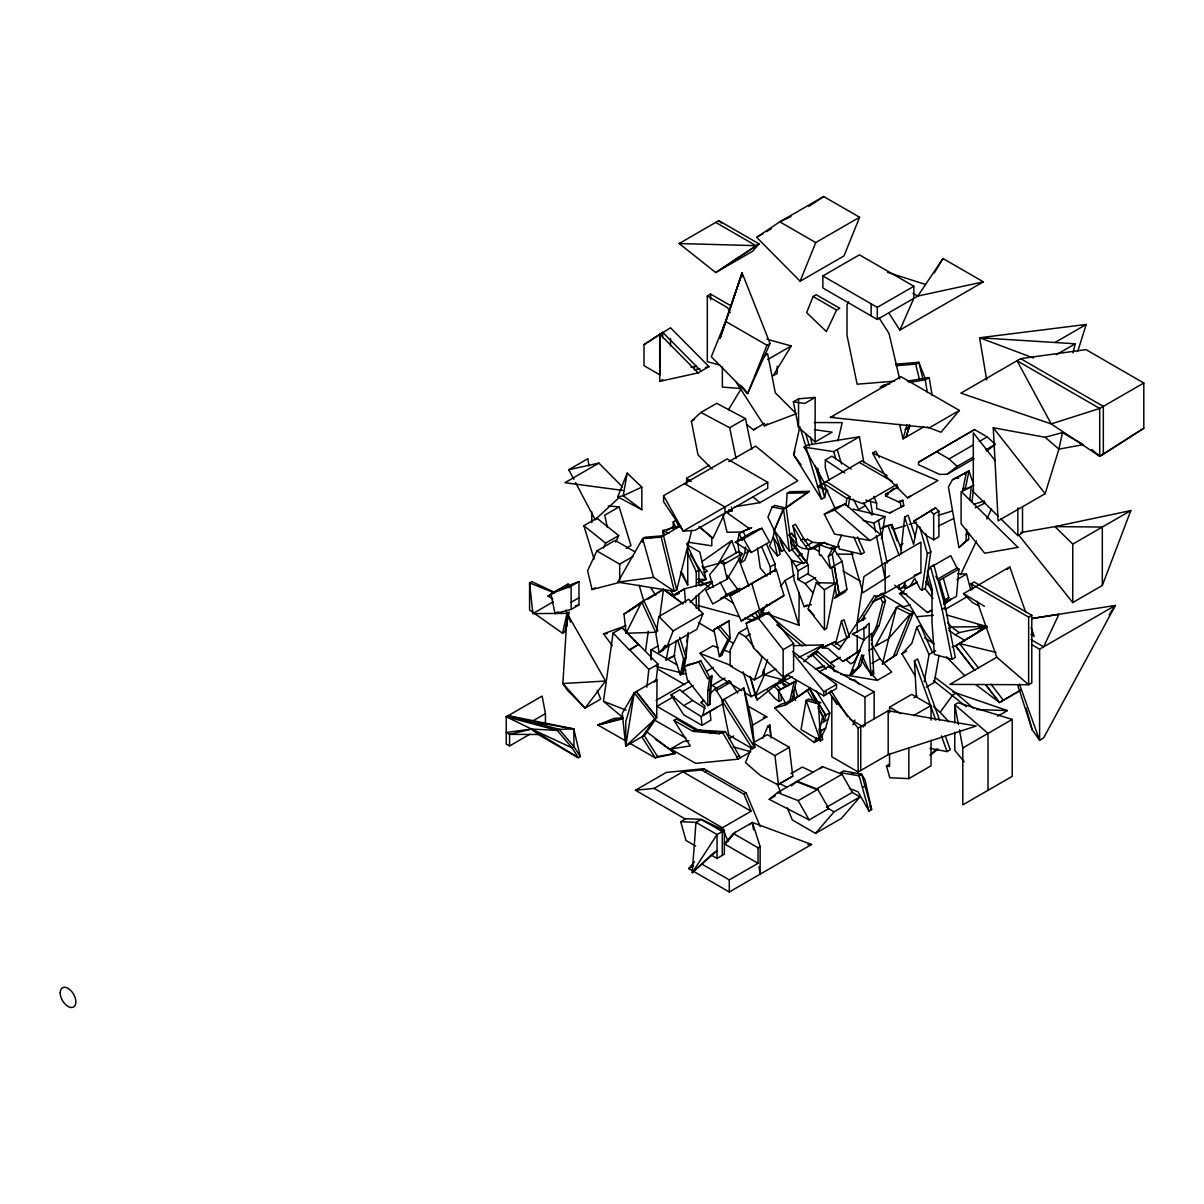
<?xml version="1.0" encoding="UTF-8"?>
<svg xmlns="http://www.w3.org/2000/svg" width="1204" height="1204" viewBox="0 0 1204 1204"><rect width="100%" height="100%" fill="white"/><g stroke="black" fill="none" stroke-linecap="round" stroke-linejoin="round"><path stroke-width="1.5" d="M656.737 716.726L657.023 679.583L634.222 692.751L622.242 713.37L625.749 746.134L644.772 735.147L656.737 717.554L636.269 691.563L656.737 717.554L625.749 746.134L625.749 721.647L634.222 692.751L654.675 718.743L642.725 736.336M760.883 615.394L761.289 611.888L798.854 625.282L799.2 592.353M651.244 658.362L651.394 649.724L657.881 645.991M819.503 544.855L819.202 554.382L820.345 555.751L820.962 554.788L830.429 568.303L834.342 566.03L832.22 554.111L836.208 546.932L823.431 542.598L819.503 544.855L832.295 549.19L836.208 546.932M605.537 681.028L562.87 683.526L585.024 708.133L605.537 681.028L567.204 613.528L562.87 683.526L567.204 689.997L585.024 708.133L600.691 699.088L597.274 690.359M709.863 704.536L711.835 675.835L707.786 678.875L698.817 662.08L684.459 666.263L687.318 679.673L707.817 705.71L709.863 704.536L709.863 689.44L711.835 675.835L709.848 677.686L700.878 660.891L684.459 666.263M777.799 544.088L780.102 554.352L777.498 555.857L769.506 546.119L773.269 537.044L774.338 530.377L783.337 509.232L809.404 491.337L789.839 491.729L787.22 493.234L786.137 507.636L792.036 549.641L803.535 563.427L806.138 561.922L790.336 542.191M688.236 632.461L685.994 657.565L682.773 673.518L680.35 674.917L674.12 655.954L676.257 640.513M932.633 566.091L950.708 555.661L956.984 567.972L958.941 569.101L956.458 596.296L943.936 603.535M684.91 658.242L683.225 674.12L682.864 673.081M770.665 736.803L769.868 725.004L767.791 726.223L762.809 738.233M900.697 554.367L904.655 517.193L908.117 515.192L915.386 537.24M973.253 483.436L968.994 470.975L952.409 479.839L948.421 487.033L958.896 547.534L966.029 540.867L966.631 529.278M969.837 499.675L971.252 486.717L973.855 485.212L962.598 490.916L966.376 472.48L952.409 479.839M972.049 501.872L973.464 488.914M741.709 276.619L742.115 272.947L770.078 343.471L747.684 393.512L711.308 356.76L725.606 321.378L742.115 272.947L742.281 276.649M646.849 687.183L648.866 669.424L629.481 649.693L638.632 644.411L629.481 650.1L613.107 633.018L622.257 627.751L658.016 664.141L656.18 680.125M891.472 528.044L891.908 524.538L883.224 526.705M682.773 673.518L683.977 664.217M685.663 651.198L686.145 647.466M686.867 641.898L687.83 634.448M659.822 616.523L663.479 589.328L675.474 597.726M624.981 740.505L597.937 724.974L613.784 718.502L623.025 717.674L603.46 701.3L613.107 633.018M645.479 651.213L648.309 631.197M707.817 705.71L707.817 690.629L709.788 677.009M863.403 620.346L864.156 615.244M857.082 623.025L863.93 576.581L885.166 562.81L920.925 542.161L920.925 572.622L885.166 593.271L876.768 596.732L874.555 595.453L857.082 623.025L865.556 618.119M899.298 584.647L899.298 589.147L903.226 587.492L904.941 582.811L904.941 588.816L910.058 586.333L914.694 578.251L920.247 589.162L921.978 590.156L927.366 553.735L919.705 526.87M925.726 533.823L930.827 551.733L925.455 588.154L921.978 590.156M881.509 538.609L884.97 516.591L852.929 509.111M625.749 746.134L634.222 692.751M661.116 651.229L665.075 645.314L667.106 646.488L696.95 629.256L703.001 613.664L688.688 599.306L658.844 616.538L655.984 634.568L659.115 652.417L663.148 650.055L666.113 645.615M845.78 505.499L846.894 498.471L849.874 496.74L826.606 481.675L823.641 483.406L835.079 508.269M848.188 507.305L849.874 496.74M744.554 553.629L748.467 551.357L744.704 560.432L740.791 562.704L744.554 553.629L745.622 546.962M627.194 473.127L623.236 495.762L641.822 509.683L641.822 487.123L627.194 473.127L617.712 496.876L641.822 509.683M816.312 690.976L829.797 712.994L825.688 727.968L819.187 731.731L822.738 716.35L818.073 706.522M924.281 681.69L929.036 654.464L916.831 627.164L920.277 625.177L932.498 652.478M939.06 655.217L934.289 682.442L926.237 687.093M680.35 674.917L683.571 658.964L677.792 640.453M835.802 583.157L826.651 628.383L824.424 629.662L808.17 608.983L816.297 582.706L835.802 583.157L824.424 589.719L824.424 629.662M917.478 525.004L913.58 544.343L904.655 517.193M721.647 655.337L730.091 638.331L728.977 620.888L713.957 629.707L719.405 656.631L721.647 655.337L722.415 651.71M1062.44 432.597L1058.918 449.137L1045.132 493.7L998.131 520.85L993.27 427.751L1045.132 437.263L1062.44 432.597L1083.299 444.637L1058.918 449.137L1045.132 437.263M745.532 536.427L743.124 531.461L739.211 533.733L737.51 541.574L739.422 553.9M923.814 426.863L903.06 438.843L906.988 424.816M909.487 424.545L906.191 437.037L909.998 425.343M554.713 592.413L531.807 581.622L529.579 582.902L529.579 609.946L562.554 633.274L567.009 613.363L566.196 609.946M669.213 644.486L666.098 659.852L674.12 655.954M799.892 426.592L793.586 454.691L821.519 499.224L824.65 497.418L826.365 490.118M965.217 489.411L968.994 470.975L963.817 474.015L968.994 470.975M785.806 703.422L789.929 700.577L794.128 682.051L796.416 680.727L792.217 699.253L785.806 703.422L778.476 690.599L773.48 685.497M882.442 664.081L896.408 607.508L899.508 605.717L913.43 612.55L909.818 614.522L888.116 639.083L875.308 646.081L896.408 607.508L910.329 614.341L893.383 656.496L882.442 664.081L896.483 654.705L913.43 612.55M782.766 679.041L781.938 682.683L785.113 687.153M785.384 677.536L784.541 681.163L790.516 684.609M837.924 440.86L842.198 422.619L814.371 422.529M1073.035 352.742L1075.217 343.787L979.604 337.767L986.678 379.922M676.708 589.96L663.539 535.735L644.998 537.24L642.65 538.609L617.848 582.164L674.345 591.314L676.708 589.96L691.698 530.302M849.452 636.66L835.441 643.989L841.43 621.204L844.049 619.699L849.452 636.66L846.848 638.165L841.43 621.204M870.913 636.886L876.241 627.149L882.728 602.482L880.651 598.102L883.48 596.462L885.542 600.856L879.07 625.508L871.079 640.122M752.064 746.48L745.487 762.644L760.808 775.782L777.769 784.752L792.774 776.174L789.312 747.323L767.399 734.681L753.042 742.973L774.94 755.615L778.416 784.466M863.9 654.991L860.649 665.481L852.477 673.924L853.802 670.568M916.831 627.164L911.834 643.327L901.916 653.877L915.341 676.197M1077.791 351.207L1086.219 324.463L979.604 337.767L1033.453 357.979M722.219 331.612L725.606 321.378L766.978 345.262L770.078 343.471M720.082 338.309L742.115 272.947L720.218 337.963M746.6 628.232L738.759 632.762L730.136 650.13L730.136 665.902L754.411 679.929L762.057 657.249L757.361 651.394M767.535 659.702L762.252 675.399L754.411 679.929M851.965 673.457L853.486 669.71M1018.388 534.621L1072.749 602.557L1102.322 585.475L1130.842 510.571L1054.93 526.599L1020.826 532.544M667.106 646.488L673.156 630.896L703.001 613.664M841.716 534.681L837.894 544.539L839.278 548.964L861.417 554.141L864.427 552.41L857.504 536.954M853.139 673.472L849.874 675.429L863.704 640.092L871.771 633.259L873.683 673.924L871.079 675.429L861.823 654.75L858.046 666.986L850.521 674.977M740.565 385.25L747.684 393.512L766.978 345.262M813.091 296.5L806.635 312.649L826.411 331.582L836.584 310.075L839.7 308.269L816.192 294.709L813.091 296.5L836.584 310.075M800.133 281.239L815.74 242.576L859.611 217.247L823.686 196.508L779.816 221.837L756.654 237.308L800.133 281.239L844.004 255.91L859.611 217.247M809.404 491.337L785.926 508.103L774.744 505.394L772.14 506.899L767.941 517.148L774.338 530.377L781.531 551.462L784.15 549.957L779.951 537.646M852.959 724.763L854.9 720.067M795.001 451.304L793.586 454.691L801.081 465M763.396 669.454L764.435 674.842L755.314 695.686L757.165 699.93L788.469 674.947M888.718 312.709L899.824 330.092L913.851 298.321L913.851 286.266L859.415 254.827L822.859 275.942L822.859 287.997L877.295 319.436L917.764 296.064L983.397 281.856L942.973 258.514L917.764 296.064L912.963 293.294M634.914 551.823L615.124 540.385L596.853 550.95L587.582 570.786L592.082 589.524L619.684 582.39M603.385 548.031L605.672 543.124L618.736 535.584L596.913 518.156L583.865 525.697L594.114 559.123M615.68 542.131L618.736 535.584M960.702 574.609L976.489 540.897M986.768 518.984L991.509 508.871M816.282 737.901L814.205 742.567M816.703 740.972L818.163 737.901M820.33 733.296L821.775 730.226M821.354 737.179L825.688 727.968M999.425 702.489L985.941 685.061L999.425 702.489L1021.037 689.952L999.591 702.549L975.992 684.835M1003.338 700.231L991.012 684.173M848.564 301.707L847.014 305.003L847.014 335.329L857.128 384.196L894.467 381.171M719.405 656.631L727.848 639.625L730.091 638.331L719.841 626.155L713.957 629.707M626.05 633.259L624.033 614.01L641.717 601.895L655.683 632.296L626.05 633.259L641.717 601.895L663.479 589.328L682.909 603.731L663.479 589.328L647.948 599.08M860.333 650.31L853.847 662.17L850.761 663.856L845.976 659.672L860.333 650.31L842.875 661.463L827.87 648.354L822.151 647.857L834.598 642.018L840.994 646.744M830.429 568.303L828.307 556.383L832.295 549.19M725.004 595.182L739.993 588.289L712.783 603.987L705.74 590.366L727.141 579.229L742.416 553.569L738.789 551.477L720.112 562.253L709.607 574.699L713.31 587.236M934.349 272.826L942.973 258.514M728.405 409.872L740.656 389.66M766.797 339.167L791.224 345.954L773.179 375.693L777.182 373.481L777.182 366.257M861.507 620.466L877.039 595.965M930.557 566.828L927.336 571.9L932.001 588.274L932.001 622.603L934.424 654.404L952.018 659.31L955.329 657.399L945.396 607.343L933.852 564.932L930.557 566.828L942.1 609.254L952.018 659.31M1109.17 614.732L1115.416 605.416L1031.602 618.57L1058.933 614.281L1043.612 646.864L1030.985 639.58M729.564 543.621L731.761 540.596L736.366 552.862M948.752 721.753L940.158 712.271L952.695 695.054L955.946 693.188L973.584 708.313M766.948 604.408L761.289 611.888L764.104 614.236M780.523 586.483L785.038 580.524L794.625 574.985M846.954 589.433L836.509 595.468L834.477 598.132L844.922 592.112L846.954 589.433L842.078 561.305L833.875 548.934M837.096 596.627L839.113 593.948L834.267 565.925L839.113 593.948M959.392 410.444L929.368 427.781L830.384 417.382L900.893 376.671L959.392 410.444L941.001 432.221L927.291 427.074M733.326 833.484L758.023 847.736L758.023 863.313L724.372 843.899L733.326 833.484L752.41 822.467L811.571 844.486L729.293 891.983L688.703 868.551L694.497 861.823M725.651 843.643L735.433 832.265M787.265 807.914L792.337 819.984L815.529 833.364L834.056 811.812L860.017 796.822L852.342 792.398L842.017 774.277L822.603 766.662L777.558 792.548L769.221 799.336L809.163 819.909L828.743 808.591L817.772 789.342L797.138 781.245L791.419 785.896M860.017 796.822L841.476 818.374L815.529 833.364M910.51 615.455L912.918 612.731M763.833 609.239L761.289 611.888L763.893 610.368M852.477 673.924L860.649 665.481L849.874 675.429M654.404 682.201L657.023 679.583M864.141 639.941L863.825 628.368L869.168 623.175L869.168 650.31L871.079 675.429M943.469 602.737L948.812 597.545L943.274 578.146M723.393 703.572L702.73 715.492L704.912 705.98L700.909 702.579L703.452 700.126M709.788 694.001L714.845 689.094L729.338 680.727L737.856 693.113M726.81 683.18L729.338 680.727M1007.116 569.477L1009.78 566.933L1025.627 612.068M966.029 534.832L968.648 533.327L968.648 539.362L958.896 547.534M711.188 855.036L692.24 872.734L695.972 822.392L701.195 819.382L724.356 830.339L724.356 854.193L717.042 858.407L711.188 855.036L717.042 850.626L692.24 872.734L717.042 834.553L724.356 830.339L717.373 828.217M888.146 493.414L893.579 488.418M712.181 469.093L698.019 454.931L691.367 421.219L700.924 412.445L716.711 403.325L745.487 418.616L751.838 449.348M762.147 358.596L767.58 353.6L775.301 392.79L796.265 413.74L764.329 425.81L736.306 382.345M575.587 482.608L595.152 519.646L618.224 498.441M690.103 602.181L712.542 582.119M803.805 661.718L823.325 644.877L793.301 645.675M749.671 824.83L752.41 822.467L760.13 846.517L760.13 874.179L759.017 866.79M819.984 768.784L822.603 766.662M930.271 754.441L936.908 749.054M930.03 755.525L937.976 749.054M943.951 604.709L950.964 599.156M986.708 451.094L995.317 444.366L987.205 436.901L974.518 429.572L918.532 462.231L918.532 464.684L939.571 474.376L947.096 474.256L957.135 466.415L973.043 457.219M660.123 651.831L668.882 645.269M701.812 561.711L731.761 540.596L718.412 563.442L702.624 567.852M819.397 739.557L814.1 742.522L792.804 726.494L774.714 707.907L785.143 705.092L809.494 688.507L825.884 715.251L824.168 721.527L822.738 716.35L818.088 708.599M785.143 705.092L795.859 698.41M798.734 696.424L810.473 688.282M946.299 614.883L987.129 626.652L955.615 645.826L952.108 646.774M977.874 624.951L987.129 626.652L955.615 645.826L974.728 670.477L955.615 645.826L960.973 642.56M808.847 206.426L823.686 196.508M715.703 272.54L759.047 243.87L718.803 220.633L679.146 243.539L715.703 272.54L752.756 251.154L759.047 243.87L718.803 270.75M660.093 333.809L660.093 374.956L644.005 365.67L644.005 344.555L670.538 327.789L708.99 366.633L698.154 372.894L659.702 381.352L659.702 334.035L698.154 372.894M648.083 342.071L662.697 332.304L701.164 371.163M886.565 562.223L889.59 560.251M889.636 575.723L862.892 592.729L851.198 551.688M1103.331 454.224L1143.8 428.233L1143.8 383.007L1085.963 349.611L1020.646 358.642L960.897 393.136L1051.212 423.913L1099.719 456.301L1103.331 454.224L1103.331 406.38L1020.646 358.642M1091.832 449.513L1099.719 456.301L1143.8 428.233M643.297 602.015L627.766 611.782L643.899 600.63L657.881 631.031M741.243 620.993L784.015 595.513L776.294 569.402L730.03 595.95L741.243 620.993L769.491 604.513M765.744 606.846L784.015 595.513M913.896 521.106L935.568 507.892L938.894 511.173L938.894 536.803L933.672 539.813L925.831 535.298L913.896 521.106L935.568 507.892M978.656 668.22L959.528 643.568L987.129 626.652L951.461 626.998L948.842 628.503M746.525 424.335L753.493 429.903L764.525 423.266M552.771 598.87L548.001 596.115L568.183 584.091L568.935 587.733M974.518 429.572L918.532 462.231M900.201 501.827L901.149 507.185L903.752 505.665L902.819 500.322L898.53 501.857L885.542 495.867L885.542 494.362L897.597 487.214M717.795 627.48L728.977 620.888M666.67 530.528L674.044 526.238M756.654 237.308L763.155 233.561M766.406 231.68L771.282 228.865M734.801 259.793L740.069 256.542M719.811 365.113L707.305 361.636L707.305 295.973L710.601 294.077L730.858 305.771M644.005 344.555L646.623 343.05M659.702 381.352L662.697 379.606M693.534 367.596L696.138 366.091L690.87 367.25M573.887 479.388L568.77 469.726L587.853 458.709L589.012 465.933M767.716 359.529L791.224 345.954M622.483 486.943L598.885 463.104L564.947 482.699L622.694 490.419M822.859 275.942L877.295 307.366L913.851 286.266M691.367 421.219L694.527 419.398M700.924 412.445L729.684 427.736L745.487 418.616M899.824 330.092L983.397 281.856M815.153 441.943L798.553 427.42L793.331 401.805L798.553 398.795L815.153 397.44L815.153 441.943L832.13 432.146L814.461 429.662M595.152 519.646L597.5 518.292M626.17 548.347L630.986 545.562L619.112 506.854L604.754 515.146L607.358 527.502M753.493 429.903L756.488 428.172M764.329 425.81L767.52 423.974M815.153 397.44L804.708 403.475L793.331 401.805M709.096 465.286L686.626 478.259L686.626 483.903M663.585 495.672L727.216 458.92L767.716 482.307L767.716 488.342L694.949 530.362L683.195 531.114L663.585 501.692L663.585 495.672L683.195 531.114L767.716 482.307M728.841 461.629L755.66 446.142L797.8 480.802L759.95 502.655L734.425 506.764M896.167 365.7L915.672 364.105L918.802 362.299L924.988 378.011M673.262 528.962L673.262 521.844L675.88 520.339L678.951 526.991M824.273 482.653L804.091 447.12L807.598 445.089L859.43 436.781L863.84 462.682M550.905 593.768L558.746 589.238L578.958 581.592L578.958 604.905L571.132 609.435L555.029 613.619L550.905 593.768L571.132 586.122L578.958 581.592M562.96 587.101L568.183 584.091M548.001 596.115L553.223 593.09M651.153 537.917L653.501 536.563M908.99 382.466L925.229 379.862L929.142 377.589L932.152 395.499M642.65 542.251L642.65 538.609L661.192 537.089L680.787 525.787M554.562 592.925L529.579 582.902L532.875 613.604L553.419 601.729M596.853 550.95L619.684 564.134L633.394 556.218M592.082 589.524L595.137 587.778M571.132 602.271L578.958 597.756M804.091 447.12L833.725 451.635L859.43 436.781M555.029 613.619L558.159 611.813M829.059 480.276L825.312 467.739L825.312 459.973L831.919 456.166L851.258 469.124M1055.411 342.252L1086.219 324.463M905.092 429.422L908.222 427.616M872.539 453.11L937.901 480.562L907.545 497.839L884.895 475.128L872.539 453.11L875.759 451.244L879.281 457.535M562.554 633.274L564.766 631.98L569.236 612.083L567.009 613.363L532.875 613.604M828.006 490.525L817.471 486.521L861.853 460.891L887.107 475.475M741.574 532.002L751.537 527.653L741.574 532.002L727.096 532.288L723.077 515.884M1056.42 354.653L1075.217 343.787M735.283 542.191L753.569 531.626L761.876 528.285L769.552 541.966L751.281 552.516L735.283 542.191L743.605 538.835L761.876 528.285M735.659 542.402L753.569 531.626M755.134 531.476L760.01 528.661M696.273 586.348L696.273 571.734L698.877 570.214L686.611 543.621M624.033 614.01L626.215 612.761M720.112 562.253L723.739 564.345L742.416 553.569M796.265 538.865L791.705 533.297L789.087 534.802L797.078 544.554L792.864 525.727L795.468 524.222L803.73 538.639L811.3 548.934M672.63 595.724L684.369 588.952L712.196 581.336M824.319 514.183L834.763 508.148L845.027 503.994L880.44 534.531L869.995 540.551L834.583 534.064L824.319 514.183L834.583 510.029L845.027 503.994M897.115 484.264L863.163 503.859L849.106 498.531M792.864 525.727L801.127 540.144L803.73 538.639M871.937 515.161L865.27 505.635L858.663 509.458L853.245 499.163M804.453 540.972L807.448 539.241L812.67 542.267L819.969 543.2L824.364 542.492L828.277 544.75M885.542 494.362L888.146 492.857L888.146 494.362L885.542 495.867M789.418 551.146L783.518 509.142L774.338 530.377L789.418 551.146L794.64 548.136M936.336 451.62L949.023 458.95L972.892 445.164M979.243 441.492L987.205 436.901M538.128 734.485L509.563 734.35L506.237 732.423L531.596 729.067L578.356 757.722L572.081 747.865L557.286 730.437L506.237 716.726L508.163 715.612L573.796 728.947L580.298 756.609L578.356 757.722L538.128 734.485L531.596 729.067L506.237 716.726L506.237 744.057L509.563 745.968L529.835 734.259M506.237 716.801L542.116 696.093L545.442 713.626L545.442 723.589M770.274 574.383L770.274 566.888L775.15 564.074L766.512 543.832M806.695 545.713L812.67 542.267M798.764 555.315L801.774 553.569M789.087 534.802L795.091 546.24L797.003 545.277L802.225 548.287L809.524 549.235L819.969 543.2M799.2 555.932L802.21 554.186M730.03 595.95L776.294 569.402M809.524 549.235L813.919 548.512L824.364 542.492M985.775 449.875L995.317 444.366M898.53 501.857L902.819 500.322M947.096 474.256L974.141 458.649M907.545 497.839L910.751 495.988M812.866 592.789L805.175 583.609L797.906 579.425L797.906 570.907L795.874 566.271L801.894 562.795M873.743 496.334L876.647 503.121L876.647 508.57L889.741 513.009L892.36 511.504M863.148 520.534L873.833 523.033L884.97 516.591M830.068 548.437L833.981 546.164M530.889 722.024L545.442 713.626M797.906 570.907L808.456 564.827M659.115 652.417L663.148 650.055M828.307 556.383L832.22 554.111M881.358 528.36L891.908 524.538L901.6 550.228M797.906 579.425L808.456 573.33M1143.8 383.007L1099.719 408.457L1051.212 423.913L1017.034 360.718L1099.719 408.457L1099.719 456.301M648.866 669.424L658.016 664.141M666.098 659.852L674.932 655.337M962.598 489.411L965.217 487.906M842.078 561.305L831.633 567.34L834.372 583.157M805.175 583.609L815.71 577.529M933.672 539.813L933.672 514.183L938.894 511.173M683.571 658.964L685.994 657.565L679.688 637.367M746.134 623.311L756.579 617.276L768.935 612.294L793.586 643.643L793.586 671.019L783.142 677.054L753.373 647.767L746.134 623.311L758.49 618.314L768.935 612.294M727.743 681.81L719.917 676.859L699.93 653.336L712.979 645.795L718.096 647.797M687.318 665.436L689.38 664.247M698.817 662.08L700.878 660.891M738.759 632.762L745.637 636.735L750.333 634.011M622.543 718.848L597.937 724.974L623.115 717.945M795.874 566.271L791.239 559.664L794.234 580.448L804.121 606.696L807.147 604.95M656.12 700.397L689.215 681.298M706.823 671.14L713.31 667.392M709.969 711.368L710.917 720.082L702.022 725.365L683.721 714.815L670.989 694.828L679.899 689.681L692.631 700.472L705.243 708.403M674.21 696.363L656.887 706.372L698.651 730.361M682.096 691.818L693.128 685.452M927.366 553.735L930.827 551.733M712.061 685.482L725.019 678.002M966.029 540.867L968.648 539.362M707.817 690.629L709.863 689.44M670.989 694.828L683.721 705.604L692.631 700.472M783.142 677.054L783.142 649.678L793.586 643.643M876.768 596.732L883.269 592.985M714.845 689.094L716.365 690.539L730.858 682.171M700.909 702.579L704.129 700.728M899.298 589.147L905.754 585.43M903.226 587.492L906.461 585.626M733.146 746.826L750.769 751.732L737.856 759.182L695.656 763.366L670.658 748.933L690.268 745.953L673.999 720.398L676.467 718.984L695.4 729.91L725.425 731.686L740.325 757.767M904.941 588.816L917.433 582.074L910.058 586.333M882.728 602.482L885.542 600.856M933.672 643.056C919.645 628.563 914.95 606.966 899.584 593.542L904.354 590.788M721.903 700.593L743.801 687.951L752.018 721.768L754.742 747.458L752.44 748.783L728.826 735.147L721.903 700.593L752.44 748.783M935.839 576.189L937.404 579.274L956.984 567.972M683.721 705.604L701.074 716.515L717.223 707.124M937.404 579.274L939.361 580.403L958.941 569.101M1000.825 518.849L1017.862 535.599L1022.512 532.905L1022.512 507.08M822.151 647.857L834.598 642.018M815.379 653.531L817.998 652.026L834.658 666.58L832.054 668.085L815.379 653.531L812.173 653.245M835.441 643.989L838.059 642.484M863.825 639.76L852.417 634.192L855.021 632.687M863.825 628.368L866.428 626.863L852.417 634.192M744.96 692.706L751.221 696.664L755.57 694.151M692.947 731.34L695.4 729.759L712.587 731.897L725.425 731.686L719.059 733.703L692.947 731.34L673.999 720.398M956.999 579.606L966.526 574.097L970.875 590.366M695.265 731.475L697.718 730.045M876.241 627.149L879.07 625.508M792.382 676.648L776.64 684.609M646.021 731.295L675.263 753.418L657.534 756.518L655.217 757.858L629.767 743.244M670.658 748.933L683.571 741.483L688.914 740.671M781.095 694.738L781.411 700.186L779.108 701.511L778.476 690.599L796.416 680.727M830.64 662.832L840.226 657.309M710.119 733.326L712.587 731.897M970.981 583.82L974.141 581.999L1031.798 615.274L1031.798 682.924L1028.637 684.745L949.775 684.384L996.777 657.233L1028.637 684.745L1028.637 617.095L970.981 583.82L972.832 589.057M948.812 597.545L944.884 599.803L939.361 580.403M894.647 585.159L927.336 612.505L931.49 610.112M947.548 600.826L950.769 598.975M842.875 661.463L849.904 657.414M719.059 733.703L721.512 732.288M978.987 606.079L972.501 602.527L963.531 593.632L1009.78 566.933M875.308 646.081L878.408 644.29M869.168 650.31L871.771 648.805M942.1 609.254L945.396 607.343M774.714 707.907L781.215 704.144L791.66 701.33M944.824 609.585L967.068 596.732M789.929 700.577L792.217 699.253M685.648 819.247L635.441 790.245L666.339 772.411L703.768 768.709L746.149 792.969L760.296 826.651M790.757 701.195L795.633 698.38M729.022 738.729L733.748 736.005M752.666 725.079L766.843 716.892L747.564 705.83M1072.749 602.557L1072.749 544.118L1130.842 510.571M635.441 790.245L654.148 788.394L682.879 771.809L701.586 769.958L703.768 768.709M871.997 663.314L879.974 658.708L891.667 672.073L877.31 680.365L840.738 674.195M836.524 684.429L836.524 688.507L823.792 695.852L823.792 691.773L836.524 684.429L792.759 651.514M893.383 656.496L896.483 654.705M901.916 653.877L906.747 651.078M818.464 703.888L820.466 740.866L806.123 700.457L818.464 703.888L820.797 702.549L808.441 699.118L806.123 700.457L801.021 729.624L820.466 740.866L822.799 739.527L819.051 728.977M701.586 769.958L704.852 771.854L707.23 770.5M737.856 759.182L737.029 757.12L739.482 755.706M948.842 630.189L955.314 634.869L959.227 632.597L987.129 626.652L978.792 630.715M916.394 697.071L914.438 660.8L917.629 658.964L939.587 720.067M929.036 654.464L935.628 650.672M829.797 712.994L822.738 716.35M834.447 671.561L830.534 665.376L819.171 671.937L864.984 697.071L874.134 691.803L874.134 718.938M821.579 723.017L828.081 719.27M774.94 755.615L789.312 747.323M1028.637 617.095L1031.798 615.274M695.656 846.066L686.009 840.497L680.727 821.685L685.949 818.675L701.195 819.382L722.265 831.543L722.265 855.397M889.53 712.738L889.53 707.184L911.729 694.362L931.038 705.514L931.038 720.127M858.136 728.104L888.176 710.766L976.218 726.012L888.176 754.637L858.136 771.975L831.813 756.774L831.813 696.469L858.136 728.104L858.136 771.975M704.852 771.854L743.967 794.234L746.149 792.969M913.896 697.823L917.117 695.957M790.998 773.615L802.361 767.053L813.212 772.291M777.769 784.752L792.774 776.174M913.595 715.582L931.038 705.514M769.221 799.336L775.241 795.859M654.148 788.394L722.37 827.78L751.1 811.21L743.967 794.234M1031.708 644.622L1039.594 649.182L1115.416 605.416L1043.612 737.932L1039.594 740.249L1032.159 729.744L1017.681 685.061M869.77 806.334L871.606 809.539L861.688 774.262L843.703 770.891L840.437 772.682L859.084 775.767L861.688 774.262L865.074 780.011L871.606 809.539L868.987 811.044L858.016 791.796L849.422 788.424M842.017 774.277L816.056 789.267L796.642 781.652M777.558 792.548L798.192 800.66L817.772 789.342M850.987 774.247L853.591 772.742M688.703 868.551L693.579 865.751M858.407 775.647L861.01 774.142M931.038 740.234L931.038 765.819L908.839 778.627L889.801 777.754L886.49 765.97L889.666 764.134M826.38 807.372L852.342 792.398M758.023 847.736L760.13 846.517M862.395 787.551L864.999 786.046M997.725 716.169L1007.387 710.586L952.545 691.773M930.045 748.391L947.066 751.582L950.257 749.746L945.245 735.779M702.067 864.171L729.293 879.898L758.023 863.313M962.809 747.94L1012.218 719.42L1012.218 776.354L962.809 804.874L962.809 747.94L959.453 729.925M830.504 662.922L839.79 657.58M778.476 690.599L794.128 682.051M889.741 513.009L903.752 505.665M763.035 671.546L764.435 674.842L775.888 669.018M798.794 657.369L823.325 644.877M805.536 540.205L807.448 539.241M899.599 545.231L902.97 543.576M938.247 526.133L953.357 518.668M975.195 507.862L985.278 502.881M962.598 490.916L971.252 486.717M790.968 216.539L779.816 221.837L815.74 242.576M641.822 487.123L623.236 495.762L617.712 496.876M873.457 601.097L883.48 596.462M872.313 601.955L880.651 598.102M927.336 612.505L932.016 610.473M914.212 575.392L920.925 572.622M720.398 598.433L727.141 595.694L720.112 582.074M697.297 582.706L706.071 579.47L699.81 552.034L687.439 545.006M612.294 645.645L603.505 633.846L626.065 625.553M815.138 669.018L823.882 665.827M815.785 669.379L824.529 666.188M775.722 684.384L782.781 681.81M679.252 593.482L672.314 595.995L684.369 588.952L685.603 602.542M700.066 585.912L712.196 581.502M703.919 572.472L707.47 571.313L702.022 566.166M835.772 547.323L839.354 546.195M893.112 529.459L905.649 525.546M909.231 524.432L916.41 522.19M937.901 515.493L952.244 511.023M973.735 504.325L984.496 500.984M804.121 606.696L811.346 604.589M725.35 512.603L732.393 510.631L731.31 507.065M597.937 724.974L623.085 718.005M680.155 525.982L662.682 530.528L663.238 535.795M575.377 605.838L578.958 604.905M725.275 512.468L732.393 510.631L728.932 509.698M910.48 604.965L903.406 606.726L881.162 593.572M580.298 756.609L574.007 746.736L573.796 728.947L559.213 729.323L557.286 730.437L531.596 729.067L509.563 734.35L509.563 745.968M694.347 369.854L699.84 368.65M705.333 367.446L708.99 366.633M568.77 469.726L598.885 463.104M655.412 739.271L675.263 753.418L655.217 757.858L641.747 736.713M889.44 383.986L884.022 384.859L880.109 387.116L885.527 386.243M907.485 381.081L929.142 377.589M763.381 717.418L766.843 716.892M617.848 582.164L653.561 577.363L674.345 591.314L661.192 537.089M983.412 627.118L987.129 626.652M830.384 417.382L834.116 416.945M916.605 616.734L933.416 615.259M895.746 364.18L918.802 362.299L922.67 378.026M603.505 633.846L607.252 633.62M955.028 478.334L958.655 478.184M807.869 844.561L811.571 844.486M787.22 493.234L806.785 492.857M836.554 554.141L853.275 554.216M679.146 243.539L755.946 245.661L715.703 222.424M696.92 579.214L706.071 579.47L690.554 554.728M976.745 709.532L1007.387 710.586M680.727 821.685L695.972 822.392L717.042 834.553L717.042 858.407M957.586 573.616L966.526 574.097M899.584 593.542L906.732 593.933M810.397 654.75L814.085 654.946M807.794 656.255L811.466 656.451M740.565 388.531L722.355 387.056L722.355 366.994M608.186 505.981L619.112 506.854M814.792 651.74L817.998 652.026M687.755 542.176L711.805 545.833L711.805 537.616L699.915 527.232M849.798 679.282L855.141 680.185L858.934 684.098M526.163 720.443L573.796 728.947M886.49 765.97L889.53 766.542L889.53 753.553M772.14 506.899L783.337 509.232M959.528 643.568L995.904 652.342M656.421 666.595L686.491 674.105M764.435 674.842L782.901 679.748L755.314 695.686L750.077 676.467M803.535 563.427L791.72 560.236L784.15 549.957L779.936 540.265M697.673 605.446L739.226 616.614M744.644 618.073L753.674 620.496M508.163 715.688L559.213 729.323L574.007 746.736L572.081 747.865L531.596 729.067M817.471 486.521L824.635 488.538M865.887 500.096L876.647 503.121M1012.218 719.42L958.068 702.775L954.772 704.686L954.772 722.957M887.529 272.345L925.545 284.475M723.198 649.784L730 652.448M699.93 653.336L732.258 665.962M603.46 701.3L626.065 710.134M668.957 533.432L662.682 530.528L664.247 533.929M779.5 783.548L787.25 787.281M828.307 666.655L874.134 691.803M672.028 751.582L675.263 753.418M710.616 684.609L717.042 688.297M707.305 295.973L727.577 307.667L730.211 312.664M859.25 462.396L892.375 481.525M896.529 487.816L897.868 488.583L897.371 485.709M813.919 548.512L819.141 551.537M955.314 634.869L964.103 639.941M684.474 483.602L724.974 506.989L724.974 513.024L712.964 538.143L698.892 526.554M721.873 561.23L725.515 563.322M833.303 669.891L837.773 672.464M889.53 707.184L900.803 713.686M787.04 674.631L823.792 695.852M850.069 719.224L863.494 726.975M787.898 686.114L779.003 680.426M657.504 668.957L684.7 684.655M827.916 808.26L834.056 811.812M655.006 720.293L685.768 738.037M682.879 771.809L751.1 811.21M842.935 570.967L860.454 581.321M698.41 622.588L714.168 631.904M728.345 640.287L733.07 643.087M651.394 649.724L676.618 664.638M682.909 668.37L686.069 670.222M963.531 593.632L984.405 606.259M1030.955 634.418L1034.161 636.359L1031.106 627.675M730.873 683.797L741.83 690.72M823.641 483.406L846.894 498.471M924.687 637.819L934.063 643.899M699.223 580.524L710.059 587.763M723.995 597.079L733.281 603.279M750.318 614.657L754.968 617.757M825.312 459.973L844.651 472.946M691.201 481.495L686.626 478.259L688.221 481.54M725.756 511.79L749.595 528.767M959.227 632.597L951.461 626.998L947.774 622.739M779.108 701.511L774.548 698.215L767.354 689.922M831.482 643.809L839.173 649.483L857.233 622.919L857.233 632.04M935.222 677.581L955.946 693.188M933.461 680.561L966.27 706.688M583.865 525.697L605.672 543.124M752.921 496.891L759.95 502.655M770.936 616.267L806.153 645.705M776.776 624.831L802.12 646.036M933.401 706.462L940.158 712.271M834.583 510.029L869.995 540.551M816.297 582.706L824.424 589.719M718.803 220.633L721.527 223.086M949.023 458.95L957.135 466.415M1072.749 544.118L1054.93 526.599L1102.322 527.051L1102.322 585.475M998.206 516.275L973.314 491.789L973.314 432.838L995.256 460.741M930.346 510.917L933.672 514.183M658.844 616.538L673.156 630.896M811.887 654.434L826.335 669.153M775.767 684.173L780.779 689.275M946.344 656.782L964.585 675.534M767.791 726.223L769.552 728.029M622.257 627.751L638.632 644.817M819.593 583.684L813.543 577.333L808.32 574.323L808.32 564.902L795.091 546.24L806.665 562.735L808.682 550.439L801.127 540.144M808.17 608.983L814.325 615.455M877.31 680.365L865.616 667.001L861.296 659.356M717.599 627.45L727.848 639.625M741.799 386.484L747.684 393.512M766.933 576.009L760.266 568.017L757.436 547.925M964.269 761.786L954.772 750.363L954.772 732.092M792.473 696.664L795.618 700.442M925.545 581.773L932.453 590.366M924.853 588.455L932.904 598.493M793.346 653.712L823.792 691.773M745.637 636.735L753.854 646.984M993.27 427.751L1045.132 493.7M758.49 618.314L783.142 649.678M829.18 692.149L836.84 704.415M727.276 575.346L739.452 591.706M754.953 612.52L758.279 616.975M832.566 668.175L834.417 670.778M670.809 590.923L673.819 595.574M650.717 587.612L655.744 595.363M879.04 317.886L889.019 333.463L899.644 378.899M716.365 690.539L723.363 701.481M644.08 735.373L657.534 756.518M830.926 690.509L847.601 716.801M724.206 699.253L754.742 747.458L743.801 687.951M825.327 714.845L809.494 688.507L816.508 703.241M806.906 690.012L813.422 700.848M722.957 733.101L737.029 757.12M781.531 551.462L773.269 537.044L777.498 555.857M798.192 800.66L809.163 819.909M871.35 643.433L879.974 658.708M680.441 571.96L687.755 584.903L687.755 544.042M743.605 538.835L751.281 552.516M863.719 502.7L865.27 505.635M791.705 533.297L793.421 536.563M739.211 533.733L742.416 540.34M926.613 577.604L932.543 594.039M673.262 521.844L676.332 528.496M687.078 551.778L696.273 571.734M682.277 573.014L687.755 584.903M853.741 536.984L861.417 554.141M872.268 670.748L873.683 673.924M761.62 546.661L770.274 566.888M777.122 783.774L780.749 792.398M722.37 827.78L727.984 841.144M567.204 626.005L567.204 613.528L570.621 622.257M888.311 526.615L899.298 555.736M738.338 558.114L748.873 586.137M758.099 610.669L760.07 615.921M1019.397 684.053L1039.594 740.249L1039.594 649.182M914.438 660.8L935.779 720.158M941.423 735.87L947.066 751.582M977.121 601.293L996.777 657.233M743.049 671.742L751.221 696.664M891.908 524.538L896.965 540.671M785.038 580.524L798.854 625.282M837.231 449.604L841.521 463.961M833.725 451.635L835.862 458.814M805.672 433.636L809.359 446.037M815.153 465.527L824.65 497.418L817.742 468.19M800.419 428.353L821.519 499.224M639.083 585.114L643.854 601.142M751.793 583.549L759.513 609.66M750.393 676.723L757.165 699.93M859.084 775.767L868.987 811.044M642.65 538.609L653.561 577.363M1026.124 708.057L1032.159 729.744M794.986 687.198L797.755 697.266M792.834 690.389L795.152 698.771M915.672 364.105L919.525 379.832M899.554 424.395L903.06 438.843M810.397 437.127L812.128 444.442M723.739 564.345L727.141 579.229M729.684 427.736L736.05 458.468M878.438 520.369L887.107 563.216M873.833 523.033L875.639 531.957M876.361 535.524L885.03 578.387M567.204 613.528L567.882 617.155M958.459 724.507L954.772 704.686L988.017 733.386L988.017 790.321M834.989 586.679L836.509 595.468M870.131 499.675L872.644 514.469M925.229 379.862L927.336 392.399M739.963 557.422L740.791 562.704M752.41 822.467L753.508 829.857M701.074 716.515L702.022 725.365M769.868 725.004L771.117 738.022M1017.862 507.922L1017.862 535.599M908.839 747.564L908.839 778.627M888.176 710.766L888.176 754.637M885.166 562.81L885.166 593.271M877.295 307.366L877.295 319.436M871.154 303.829L871.154 315.884M864.984 697.071L864.984 726.027M860.755 726.599L860.755 770.47M857.233 635.697L857.233 652.101M826.079 690.449L826.079 694.542M798.553 398.795L798.553 427.42M775.15 564.074L775.15 571.569M729.293 879.898L729.293 891.983M710.601 294.077L710.601 299.706M698.877 570.214L698.877 584.828M698.877 593.963L698.877 610.398M696.273 595.468L696.273 608.261M670.538 338.7L670.538 345.984M662.697 332.304L662.697 337.918M651.108 649.558L651.108 660.033M619.684 564.134L619.684 580.569M591.781 511.851L591.781 522.641M571.132 586.122L571.132 609.435M1017.997 547.384L984.676 553.208L961.108 523.74L961.108 491.443L1017.997 547.384M60.2 992.864A11.077 6.396 60 0 0 71.954 1007.492A11.077 6.396 60 0 0 71.954 991.825A11.077 6.396 60 0 0 60.2 992.864"/></g></svg>
